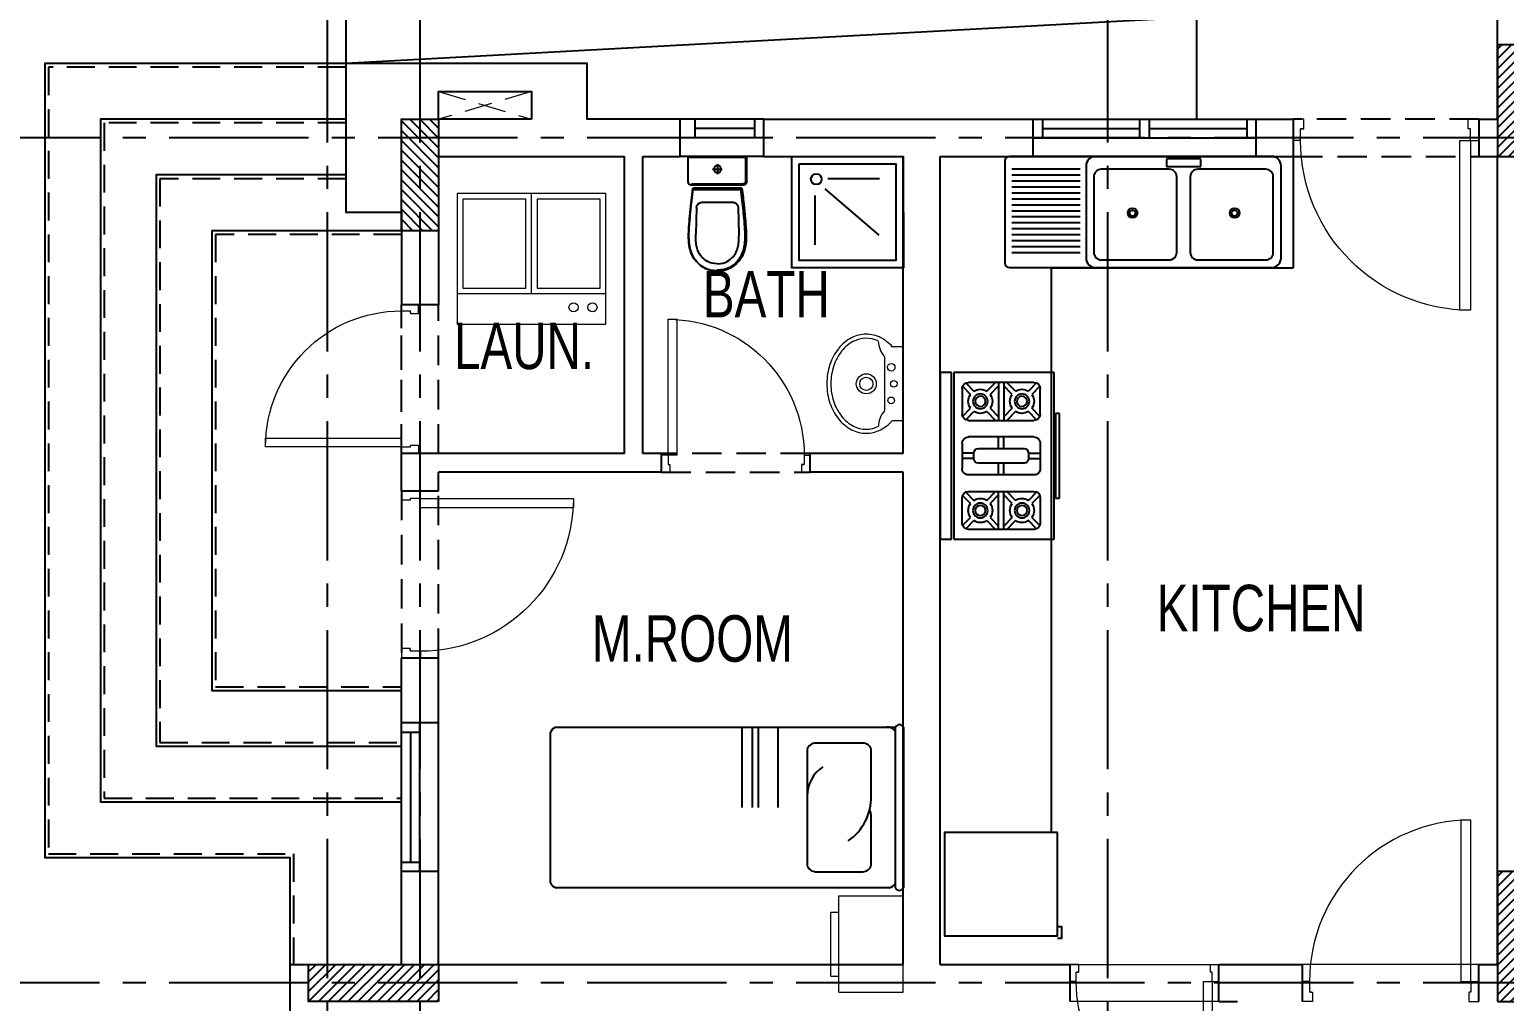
# Model space of a CAD drawing. Header units: centimetres. Extents: x 7997 to 116674, y 1017 to 13844.
# Drawn here: x 90723 to 91517, y 9607 to 10130 of the extents above; entities that cross this region are included whole.
import ezdxf

# ---------------------------------------------------------------- set-up
doc = ezdxf.new("R2010")
doc.units = ezdxf.units.CM
doc.header["$LTSCALE"] = 200
for name, pattern in [('$0$$1$DASHED', [0.75, 0.5, -0.25]), ('$0$A-106-Typical Floor Plan$0$HIDDEN', [0.375, 0.25, -0.125]), ('A-106-Typical Floor Plan$0$HIDDEN', [0.375, 0.25, -0.125]), ('CENTER2', [1.125, 0.75, -0.125, 0.125, -0.125]), ('HIDDEN2', [4.7625, 3.175, -1.5875])]:
    doc.linetypes.add(name, pattern=pattern)
for name, color, linetype, lineweight in [('$0$$1$HAT', 8, 'Continuous', 9), ('$0$FIXTURE', 6, 'Continuous', 13), ('$0$WALL', 3, 'Continuous', 25), ('FIXTURE', 6, 'Continuous', 13), ('HAT', 8, 'Continuous', 9), ('TEXT', 6, 'Continuous', 18), ('WALL', 3, 'Continuous', 25)]:
    doc.layers.add(name, color=color, linetype=linetype, lineweight=lineweight)
for name, color, linetype in [('$0$BATH-FUR', 8, 'Continuous'), ('$0$STEPS', 7, 'Continuous'), ('AXIS', 9, 'CENTER2'), ('BATH-FUR', 8, 'Continuous'), ('COL', 1, 'Continuous'), ('CPBRD-HTCH', 53, 'Continuous'), ('DIM', 11, 'Continuous'), ('STEPS', 7, 'Continuous'), ('WINDOR', 6, 'Continuous'), ('Z-RUBBER', 8, 'Continuous')]:
    doc.layers.add(name, color=color, linetype=linetype)
doc.styles.add('style8', font='swisscl.ttf', dxfattribs={"width": 0.8})
pattern_1 = [(45, (-39757.2027, -54636.4848), (-2.65165043, 2.65165043), [])]

# ---------------------------------------------------------------- blocks, each defined once
blk = doc.blocks.new('WM')
at = {"layer": 'FIXTURE'}
for p, q in [((-80, 0), (-80, -80)), ((-25.97, 0), (-25.97, -80)), ((-77, -3), (-77, -37)), ((-28.97, -3), (-77, -3)), ((-28.97, -37), (-28.97, -3)), ((-77, -37), (-28.97, -37)), ((-25.97, -40), (-80, -40)), ((-77, -43), (-77, -77)), ((-28.97, -43), (-77, -43)), ((-28.97, -77), (-28.97, -43)), ((-77, -77), (-28.97, -77))]:
    blk.add_line(p, q, dxfattribs=at)
blk.add_lwpolyline([(-9.76, 0), (-80, 0), (-80, -80), (-9.76, -80)], close=True, dxfattribs=at)
blk.add_lwpolyline([(-9.76, 0), (-80, 0), (-80, -80), (-9.76, -80)], close=True, dxfattribs=at)
for centre in [(-18.72, -7.17), (-18.72, -17.34)]:
    blk.add_circle(centre, 2.46, dxfattribs=at)
blk = doc.blocks.new('S-TABLE')
for p, q in [((-0.4, 0.6), (0, 0.6)), ((-0.4, 0), (-0.4, 0.6)), ((0, 0), (0, 0.6)), ((-0.45, 0.1), (-0.45, 0.5)), ((-0.45, 0.5), (-0.4, 0.5)), ((-0.45, 0.1), (-0.4, 0.1)), ((-0.4, 0), (0, 0))]:
    blk.add_line(p, q)
blk = doc.blocks.new('A$C4E47036A')
at = {"layer": 'BATH-FUR', "linetype": 'Continuous'}
for p, q in [((-33.62, -1.65), (-33.62, 34.3)), ((-33.62, 34.3), (-31.16, 34.3)), ((-31.16, 34.3), (-31.16, -1.65)), ((-30.66, -1.65), (-30.66, 34.29)), ((-30.66, 34.29), (-9.09, 34.29)), ((-28.09, 32.06), (-26.38, 30.28)), ((-13.44, 32.18), (-27.52, 32.18)), ((-23.56, 30.28), (-21.73, 32.18)), ((-21.04, 32.18), (-21.04, 24.01)), ((-19.93, 32.11), (-19.93, 23.94)), ((-17.42, 30.28), (-19.24, 32.18)), ((-12.89, 32.06), (-14.6, 30.28)), ((-9.08, 34.29), (-9.08, -1.65)), ((-28.89, 30.81), (-28.89, 25.37)), ((-28.79, 31.35), (-27.1, 29.59)), ((-22.84, 29.59), (-21.04, 31.46)), ((-18.14, 29.59), (-19.93, 31.46)), ((-12.19, 31.35), (-13.88, 29.59)), ((-12.07, 25.37), (-12.07, 30.81)), ((-28.79, 24.84), (-27.09, 26.6)), ((-28.09, 24.12), (-26.37, 25.91)), ((-23.56, 25.91), (-21.73, 24)), ((-22.84, 26.6), (-21.04, 24.73)), ((-18.14, 26.6), (-19.93, 24.73)), ((-17.41, 25.91), (-19.25, 24)), ((-12.89, 24.12), (-14.6, 25.91)), ((-12.19, 24.84), (-13.88, 26.6)), ((-8.81, 7.21), (-8.81, 25.47)), ((-8.81, 25.47), (-7.91, 25.47)), ((-7.91, 25.47), (-7.91, 7.21)), ((-27.52, 24), (-13.44, 24)), ((-28.89, 13.63), (-28.89, 19.06)), ((-21.04, 20.4), (-21.04, 17.94)), ((-19.94, 20.45), (-19.94, 17.94)), ((-26.39, 16.93), (-28.89, 16.93)), ((-26.39, 16.94), (-26.39, 15.75)), ((-15.57, 17.94), (-25.39, 17.94)), ((-14.57, 15.75), (-14.57, 16.94)), ((-14.57, 16.93), (-12.07, 16.93)), ((-26.39, 15.76), (-28.89, 15.76)), ((-25.39, 14.75), (-15.57, 14.75)), ((-21.04, 14.75), (-21.04, 12.23)), ((-19.94, 14.75), (-19.94, 12.23)), ((-14.57, 15.76), (-12.07, 15.76)), ((-13.44, 12.25), (-27.52, 12.25)), ((-28.89, 1.88), (-28.89, 7.32)), ((-28.79, 7.85), (-27.09, 6.09)), ((-28.09, 8.57), (-26.37, 6.78)), ((-27.52, 8.69), (-13.44, 8.69)), ((-23.56, 6.78), (-21.73, 8.69)), ((-22.84, 6.09), (-21.04, 7.96)), ((-21.04, 0.51), (-21.04, 8.68)), ((-19.93, 0.58), (-19.93, 8.75)), ((-18.14, 6.09), (-19.93, 7.96)), ((-17.41, 6.78), (-19.25, 8.69)), ((-12.89, 8.57), (-14.6, 6.78)), ((-12.19, 7.85), (-13.88, 6.09)), ((-12.07, 7.32), (-12.07, 1.88)), ((-7.91, 7.21), (-8.81, 7.21)), ((-28.79, 1.34), (-27.1, 3.1)), ((-28.09, 0.63), (-26.38, 2.41)), ((-13.44, 0.51), (-27.52, 0.51)), ((-23.56, 2.41), (-21.73, 0.51)), ((-22.84, 3.1), (-21.04, 1.23)), ((-18.14, 3.1), (-19.93, 1.23)), ((-17.42, 2.41), (-19.24, 0.51)), ((-12.89, 0.63), (-14.6, 2.41)), ((-12.19, 1.34), (-13.88, 3.1)), ((-31.16, -1.65), (-33.62, -1.65)), ((-9.09, -1.65), (-30.66, -1.65)), ((-9.09, -1.65), (-30.66, -1.65))]:
    blk.add_line(p, q, dxfattribs=at)
blk.add_lwpolyline([(-13.44, 12.25, 0.414214), (-12.07, 13.63), (-12.07, 19.06, 0.414214), (-13.44, 20.44), (-27.52, 20.44, 0.414214), (-28.89, 19.06)], format="xyb", dxfattribs=at)
for centre, radius in [((-24.97, 28.1), 1.6), ((-24.97, 28.1), 1.1), ((-16.01, 28.1), 1.6), ((-16.01, 28.1), 1.1), ((-24.97, 4.59), 1.6), ((-24.97, 4.59), 1.1), ((-16.01, 4.59), 1.6), ((-16.01, 4.59), 1.1)]:
    blk.add_circle(centre, radius, dxfattribs=at)
for centre, radius, start, end in [((-27.52, 30.81), 1.37, 90, 180), ((-13.44, 30.81), 1.37, 0, 90), ((-24.97, 28.1), 2.6, 144.9426, 215.1537), ((-24.97, 28.1), 2.6, 57.1839, 122.7797), ((-24.97, 28.1), 2.6, 324.9426, 35.0209), ((-16.01, 28.1), 2.6, 144.9791, 215.0574), ((-16.01, 28.1), 2.6, 57.2203, 122.8161), ((-16.01, 28.1), 2.6, 324.8463, 35.0574), ((-24.97, 28.1), 2.6, 237.3167, 302.7797), ((-16.01, 28.1), 2.6, 237.2203, 302.6833), ((-27.52, 25.37), 1.37, 180, 270), ((-13.44, 25.37), 1.37, 270, 0), ((-25.39, 16.94), 1, 90, 180), ((-15.57, 16.94), 1, 0, 90), ((-27.52, 13.63), 1.37, 180, 270), ((-25.39, 15.75), 1, 180, 270), ((-15.57, 15.75), 1, 270, 0), ((-27.52, 7.32), 1.37, 90, 180), ((-24.97, 4.59), 2.6, 57.2203, 122.6833), ((-16.01, 4.59), 2.6, 57.3167, 122.7797), ((-13.44, 7.32), 1.37, 0, 90), ((-24.97, 4.59), 2.6, 144.8463, 215.0574), ((-24.97, 4.59), 2.6, 324.9791, 35.0574), ((-16.01, 4.59), 2.6, 144.9426, 215.0209), ((-16.01, 4.59), 2.6, 324.9426, 35.1537), ((-27.52, 1.88), 1.37, 180, 270), ((-24.97, 4.59), 2.6, 237.2203, 302.8161), ((-16.01, 4.59), 2.6, 237.1839, 302.7797), ((-13.44, 1.88), 1.37, 270, 0)]:
    blk.add_arc(centre, radius, start, end, dxfattribs=at)
blk = doc.blocks.new('A$C414D25BB')
at = {"layer": 'Z-RUBBER', "ltscale": 0.05}
h = blk.add_hatch(dxfattribs=at)
h.set_pattern_fill('ANSI31', color=256, style=0)
h.set_pattern_definition([(45, (-21734.0303, -7392.24753), (-0.08838834765, 0.08838834765), [])])
h.paths.add_polyline_path([(0.114, 0.0618, -5.138733), (0.1155, 0.0618), (0.1155, 0.0603), (0.1162, 0.0603), (0.1155, 0.0581), (0.1162, 0.0581), (0.1147, 0.0556), (0.1132, 0.0581), (0.114, 0.0581), (0.1132, 0.0603), (0.114, 0.0603)])
at = {"layer": 'FIXTURE'}
for p, q in [((0.8572, 0.9156), (0.8572, 0.1156)), ((0.9072, 0.9156), (0.8572, 0.9156)), ((0.9072, 0.1156), (0.9072, 0.9156)), ((0.1072, 0.1156), (0.0722, 0.1156)), ((0.0722, 0.1156), (0.0722, 0.0156)), ((0.1072, 0.1156), (0.1072, 0.0616)), ((0.8572, 0.1156), (0.9072, 0.1156)), ((0.9072, 0.1156), (0.9472, 0.1156)), ((0.9072, 0.1156), (0.9072, 0.0616)), ((0.9472, 0.1156), (0.9472, 0.0156)), ((0.1222, 0.0156), (0.0722, 0.0156)), ((0.1192, 0.0616), (0.1072, 0.0616)), ((0.1122, 0.0616), (0.1222, 0.0616)), ((0.1222, 0.0616), (0.1222, 0.0156)), ((0.9072, 0.0616), (0.8972, 0.0616)), ((0.8972, 0.0616), (0.8972, 0.0156)), ((0.8972, 0.0156), (0.9472, 0.0156))]:
    blk.add_line(p, q, dxfattribs=at)
blk.add_lwpolyline([(0.9055, 0.0616), (0.904, 0.0616)], dxfattribs=at)
blk.add_arc((0.9072, 0.1156), 0.8, 90, 180, dxfattribs=at)
blk = doc.blocks.new('A$C5D3D63B8')
at = {"layer": 'BATH-FUR', "linetype": 'Continuous'}
for p, q in [((0, 1.4621), (0, 0.0514)), ((0.5741, 1.4871), (0.025, 1.4871)), ((0.0795, 1.0817), (0.0795, 1.4491)), ((0.1117, 1.0817), (0.1117, 1.4491)), ((0.1439, 1.0817), (0.1439, 1.4491)), ((0.176, 1.0817), (0.176, 1.4491)), ((0.2082, 1.0817), (0.2082, 1.4491)), ((0.2403, 1.0817), (0.2403, 1.4491)), ((0.2725, 1.0817), (0.2725, 1.4491)), ((0.3046, 1.0817), (0.3046, 1.4491)), ((0.3368, 1.0817), (0.3368, 1.4491)), ((0.3689, 1.0817), (0.3689, 1.4491)), ((0.4011, 1.0817), (0.4011, 1.4491)), ((0.4332, 1.0817), (0.4332, 1.4491)), ((0.4654, 1.0817), (0.4654, 1.4491)), ((0.4975, 1.0817), (0.4975, 1.4491)), ((0.5297, 1.0817), (0.5297, 1.4491)), ((0.5991, 0.0514), (0.5991, 1.4621)), ((0.5477, 1.0493), (0.0514, 1.0493)), ((0.0416, 0.9673), (0.0416, 0.6014)), ((0.4894, 1.0077), (0.082, 1.0077)), ((0.5298, 0.6014), (0.5298, 0.9673)), ((0.082, 0.561), (0.4894, 0.561)), ((0.5835, 0.6173), (0.5437, 0.6173)), ((0.5437, 0.6173), (0.5437, 0.432)), ((0.587, 0.6173), (0.587, 0.432)), ((0.4894, 0.4883), (0.082, 0.4883)), ((0.0416, 0.4479), (0.0416, 0.082)), ((0.5298, 0.082), (0.5298, 0.4479)), ((0.5437, 0.432), (0.5835, 0.432)), ((0.082, 0.0416), (0.4894, 0.0416)), ((0.0514, 0), (0.5477, 0))]:
    blk.add_line(p, q, dxfattribs=at)
for centre, radius in [((0.2938, 0.7993), 0.026), ((0.2935, 0.7991), 0.0159), ((0.2938, 0.2499), 0.026), ((0.2935, 0.2502), 0.0159)]:
    blk.add_circle(centre, radius, dxfattribs=at)
for centre, radius, start, end in [((0.025, 1.4621), 0.025, 90, 180), ((0.5741, 1.4621), 0.025, 0, 90), ((0.0514, 0.9978), 0.0514, 90, 180), ((0.5477, 0.9978), 0.0514, 360, 90), ((0.082, 0.9673), 0.0404, 90, 180), ((0.4894, 0.9673), 0.0404, 0, 90), ((0.082, 0.6014), 0.0404, 180, 270), ((0.4894, 0.6014), 0.0404, 270, 0), ((0.082, 0.4479), 0.0404, 90, 180), ((0.4894, 0.4479), 0.0404, 0, 90), ((0.082, 0.082), 0.0404, 180, 270), ((0.4894, 0.082), 0.0404, 270, 0), ((0.0514, 0.0514), 0.0514, 180, 270), ((0.5477, 0.0514), 0.0514, 270, 0)]:
    blk.add_arc(centre, radius, start, end, dxfattribs=at)
blk = doc.blocks.new('$0$CLOSET')
at = {"layer": '$0$BATH-FUR', "color": 8, "linetype": 'Continuous'}
for p, q in [((-2144343.9545, -2148345.8703), (-2144343.9545, -2148345.497)), ((-2144343.9479, -2148345.8638), (-2144343.9479, -2148345.5036)), ((-2144343.6433, -2148345.5164), (-2144343.6597, -2148345.5181)), ((-2144343.627, -2148345.5147), (-2144343.6433, -2148345.5164)), ((-2144343.6106, -2148345.513), (-2144343.627, -2148345.5147)), ((-2144343.5942, -2148345.5114), (-2144343.6106, -2148345.513)), ((-2144343.5774, -2148345.5097), (-2144343.5942, -2148345.5114)), ((-2144343.5605, -2148345.5081), (-2144343.5774, -2148345.5097)), ((-2144343.5436, -2148345.5066), (-2144343.5605, -2148345.5081)), ((-2144343.5269, -2148345.5052), (-2144343.5436, -2148345.5066)), ((-2144343.5104, -2148345.504), (-2144343.5269, -2148345.5052)), ((-2144343.4943, -2148345.5029), (-2144343.5104, -2148345.504)), ((-2144343.4787, -2148345.5022), (-2144343.4943, -2148345.5029)), ((-2144343.4639, -2148345.5017), (-2144343.4787, -2148345.5022)), ((-2144343.4499, -2148345.5015), (-2144343.4639, -2148345.5017)), ((-2144343.4367, -2148345.5017), (-2144343.4499, -2148345.5015)), ((-2144343.4241, -2148345.5022), (-2144343.4367, -2148345.5017)), ((-2144343.4121, -2148345.5031), (-2144343.4241, -2148345.5022)), ((-2144343.4006, -2148345.5043), (-2144343.4121, -2148345.5031)), ((-2144343.3895, -2148345.5059), (-2144343.4006, -2148345.5043)), ((-2144343.3787, -2148345.5079), (-2144343.3895, -2148345.5059)), ((-2144343.3682, -2148345.5103), (-2144343.3787, -2148345.5079)), ((-2144343.3578, -2148345.513), (-2144343.3682, -2148345.5103)), ((-2144343.3475, -2148345.5163), (-2144343.3578, -2148345.513)), ((-2144343.3373, -2148345.5202), (-2144343.3475, -2148345.5163)), ((-2144343.781, -2148345.5189), (-2144343.781, -2148345.8484)), ((-2144343.7744, -2148345.5189), (-2144343.7744, -2148345.8484)), ((-2144343.7113, -2148345.524), (-2144343.7525, -2148345.529)), ((-2144343.7525, -2148345.529), (-2144343.7525, -2148345.8386)), ((-2144343.7459, -2148345.5348), (-2144343.7459, -2148345.8328)), ((-2144343.7459, -2148345.8328), (-2144343.7459, -2148345.5348)), ((-2144343.6936, -2148345.5219), (-2144343.7113, -2148345.524)), ((-2144343.6764, -2148345.52), (-2144343.6936, -2148345.5219)), ((-2144343.6597, -2148345.5181), (-2144343.6764, -2148345.52)), ((-2144343.6637, -2148345.5842), (-2144343.6637, -2148345.7825)), ((-2144343.6319, -2148345.5514), (-2144343.4631, -2148345.5464)), ((-2144343.4382, -2148345.5464), (-2144343.4631, -2148345.5463)), ((-2144343.427, -2148345.5469), (-2144343.4382, -2148345.5464)), ((-2144343.4165, -2148345.5476), (-2144343.427, -2148345.5469)), ((-2144343.4066, -2148345.5487), (-2144343.4165, -2148345.5476)), ((-2144343.3972, -2148345.55), (-2144343.4066, -2148345.5487)), ((-2144343.3881, -2148345.5517), (-2144343.3972, -2148345.55)), ((-2144343.3792, -2148345.5536), (-2144343.3881, -2148345.5517)), ((-2144343.3708, -2148345.5559), (-2144343.3792, -2148345.5536)), ((-2144343.3628, -2148345.5584), (-2144343.3708, -2148345.5559)), ((-2144343.3552, -2148345.5612), (-2144343.3628, -2148345.5584)), ((-2144343.3478, -2148345.5645), (-2144343.3552, -2148345.5612)), ((-2144343.3404, -2148345.5685), (-2144343.3478, -2148345.5645)), ((-2144343.3329, -2148345.5732), (-2144343.3404, -2148345.5685)), ((-2144343.3272, -2148345.5248), (-2144343.3373, -2148345.5202)), ((-2144343.3251, -2148345.5789), (-2144343.3329, -2148345.5732)), ((-2144343.3171, -2148345.5302), (-2144343.3272, -2148345.5248)), ((-2144343.3171, -2148345.5856), (-2144343.3251, -2148345.5789)), ((-2144343.307, -2148345.5367), (-2144343.3171, -2148345.5302)), ((-2144343.3092, -2148345.5933), (-2144343.3171, -2148345.5856)), ((-2144343.3016, -2148345.6018), (-2144343.3092, -2148345.5933)), ((-2144343.2967, -2148345.5442), (-2144343.307, -2148345.5367)), ((-2144343.2947, -2148345.6112), (-2144343.3016, -2148345.6018)), ((-2144343.2864, -2148345.553), (-2144343.2967, -2148345.5442)), ((-2144343.276, -2148345.5631), (-2144343.2864, -2148345.553)), ((-2144343.2659, -2148345.5747), (-2144343.276, -2148345.5631)), ((-2144343.2564, -2148345.5879), (-2144343.2659, -2148345.5747)), ((-2144343.2478, -2148345.6028), (-2144343.2564, -2148345.5879)), ((-2144343.2406, -2148345.6197), (-2144343.2478, -2148345.6028)), ((-2144343.9045, -2148345.6837), (-2144343.8426, -2148345.6837)), ((-2144343.8736, -2148345.6527), (-2144343.8736, -2148345.7146)), ((-2144343.2885, -2148345.6218), (-2144343.2947, -2148345.6112)), ((-2144343.2832, -2148345.6338), (-2144343.2885, -2148345.6218)), ((-2144343.2789, -2148345.6476), (-2144343.2832, -2148345.6338)), ((-2144343.276, -2148345.6638), (-2144343.2789, -2148345.6476)), ((-2144343.276, -2148345.7029), (-2144343.2789, -2148345.7191)), ((-2144343.2749, -2148345.6822), (-2144343.276, -2148345.6638)), ((-2144343.2749, -2148345.6846), (-2144343.276, -2148345.7029)), ((-2144343.2349, -2148345.6387), (-2144343.2406, -2148345.6197)), ((-2144343.2365, -2148345.6832), (-2144343.2378, -2148345.7069)), ((-2144343.2313, -2148345.66), (-2144343.2349, -2148345.6387)), ((-2144343.23, -2148345.6841), (-2144343.2313, -2148345.66)), ((-2144343.2313, -2148345.7076), (-2144343.23, -2148345.6835)), ((-2144343.3329, -2148345.7935), (-2144343.3404, -2148345.7982)), ((-2144343.3251, -2148345.7879), (-2144343.3329, -2148345.7935)), ((-2144343.3171, -2148345.7811), (-2144343.3251, -2148345.7879)), ((-2144343.3092, -2148345.7734), (-2144343.3171, -2148345.7811)), ((-2144343.3016, -2148345.7649), (-2144343.3092, -2148345.7734)), ((-2144343.2947, -2148345.7555), (-2144343.3016, -2148345.7649)), ((-2144343.2885, -2148345.745), (-2144343.2947, -2148345.7555)), ((-2144343.2832, -2148345.7329), (-2144343.2885, -2148345.745)), ((-2144343.2789, -2148345.7191), (-2144343.2832, -2148345.7329)), ((-2144343.2711, -2148345.7888), (-2144343.2808, -2148345.7999)), ((-2144343.276, -2148345.8045), (-2144343.2659, -2148345.7929)), ((-2144343.2619, -2148345.7762), (-2144343.2711, -2148345.7888)), ((-2144343.2659, -2148345.7929), (-2144343.2564, -2148345.7797)), ((-2144343.2537, -2148345.7618), (-2144343.2619, -2148345.7762)), ((-2144343.2564, -2148345.7797), (-2144343.2478, -2148345.7648)), ((-2144343.2468, -2148345.7457), (-2144343.2537, -2148345.7618)), ((-2144343.2478, -2148345.7648), (-2144343.2406, -2148345.7479)), ((-2144343.2414, -2148345.7274), (-2144343.2468, -2148345.7457)), ((-2144343.2378, -2148345.7069), (-2144343.2414, -2148345.7274)), ((-2144343.2406, -2148345.7479), (-2144343.2349, -2148345.7289)), ((-2144343.2349, -2148345.7289), (-2144343.2313, -2148345.7076)), ((-2144343.7963, -2148345.8703), (-2144343.9545, -2148345.8703)), ((-2144343.7963, -2148345.8638), (-2144343.9479, -2148345.8638)), ((-2144343.7525, -2148345.8386), (-2144343.7113, -2148345.8436)), ((-2144343.7105, -2148345.8371), (-2144343.7459, -2148345.8328)), ((-2144343.7113, -2148345.8436), (-2144343.6936, -2148345.8457)), ((-2144343.6928, -2148345.8392), (-2144343.7105, -2148345.8371)), ((-2144343.6936, -2148345.8457), (-2144343.6764, -2148345.8476)), ((-2144343.6757, -2148345.8411), (-2144343.6928, -2148345.8392)), ((-2144343.6764, -2148345.8476), (-2144343.6597, -2148345.8495)), ((-2144343.659, -2148345.8429), (-2144343.6757, -2148345.8411)), ((-2144343.6597, -2148345.8495), (-2144343.6433, -2148345.8512)), ((-2144343.6426, -2148345.8447), (-2144343.659, -2148345.8429)), ((-2144343.6433, -2148345.8512), (-2144343.627, -2148345.8529)), ((-2144343.6263, -2148345.8464), (-2144343.6426, -2148345.8447)), ((-2144343.6319, -2148345.8153), (-2144343.4631, -2148345.8203)), ((-2144343.627, -2148345.8529), (-2144343.6106, -2148345.8546)), ((-2144343.61, -2148345.848), (-2144343.6263, -2148345.8464)), ((-2144343.6106, -2148345.8546), (-2144343.5942, -2148345.8562)), ((-2144343.5935, -2148345.8497), (-2144343.61, -2148345.848)), ((-2144343.5942, -2148345.8562), (-2144343.5774, -2148345.8579)), ((-2144343.5768, -2148345.8513), (-2144343.5935, -2148345.8497)), ((-2144343.5774, -2148345.8579), (-2144343.5605, -2148345.8595)), ((-2144343.5599, -2148345.8529), (-2144343.5768, -2148345.8513)), ((-2144343.5605, -2148345.8595), (-2144343.5436, -2148345.861)), ((-2144343.5431, -2148345.8544), (-2144343.5599, -2148345.8529)), ((-2144343.5436, -2148345.861), (-2144343.5269, -2148345.8624)), ((-2144343.5263, -2148345.8558), (-2144343.5431, -2148345.8544)), ((-2144343.5269, -2148345.8624), (-2144343.5104, -2148345.8636)), ((-2144343.5099, -2148345.8571), (-2144343.5263, -2148345.8558)), ((-2144343.5104, -2148345.8636), (-2144343.4943, -2148345.8646)), ((-2144343.4939, -2148345.8581), (-2144343.5099, -2148345.8571)), ((-2144343.4943, -2148345.8646), (-2144343.4787, -2148345.8654)), ((-2144343.4785, -2148345.8589), (-2144343.4939, -2148345.8581)), ((-2144343.4787, -2148345.8654), (-2144343.4639, -2148345.8659)), ((-2144343.4638, -2148345.8593), (-2144343.4785, -2148345.8589)), ((-2144343.4639, -2148345.8659), (-2144343.4499, -2148345.8661)), ((-2144343.4499, -2148345.8595), (-2144343.4638, -2148345.8593)), ((-2144343.4382, -2148345.8203), (-2144343.4631, -2148345.8205)), ((-2144343.4369, -2148345.8593), (-2144343.4499, -2148345.8595)), ((-2144343.4499, -2148345.8661), (-2144343.4367, -2148345.8659)), ((-2144343.427, -2148345.8198), (-2144343.4382, -2148345.8203)), ((-2144343.4245, -2148345.8588), (-2144343.4369, -2148345.8593)), ((-2144343.4367, -2148345.8659), (-2144343.4241, -2148345.8654)), ((-2144343.4165, -2148345.8191), (-2144343.427, -2148345.8198)), ((-2144343.4127, -2148345.858), (-2144343.4245, -2148345.8588)), ((-2144343.4241, -2148345.8654), (-2144343.4121, -2148345.8645)), ((-2144343.4066, -2148345.818), (-2144343.4165, -2148345.8191)), ((-2144343.4014, -2148345.8567), (-2144343.4127, -2148345.858)), ((-2144343.4121, -2148345.8645), (-2144343.4006, -2148345.8633)), ((-2144343.3972, -2148345.8167), (-2144343.4066, -2148345.818)), ((-2144343.3906, -2148345.8552), (-2144343.4014, -2148345.8567)), ((-2144343.4006, -2148345.8633), (-2144343.3895, -2148345.8617)), ((-2144343.3881, -2148345.815), (-2144343.3972, -2148345.8167)), ((-2144343.38, -2148345.8532), (-2144343.3906, -2148345.8552)), ((-2144343.3895, -2148345.8617), (-2144343.3787, -2148345.8597)), ((-2144343.3792, -2148345.8131), (-2144343.3881, -2148345.815)), ((-2144343.3697, -2148345.8509), (-2144343.38, -2148345.8532)), ((-2144343.3708, -2148345.8108), (-2144343.3792, -2148345.8131)), ((-2144343.3787, -2148345.8597), (-2144343.3682, -2148345.8573)), ((-2144343.3628, -2148345.8083), (-2144343.3708, -2148345.8108)), ((-2144343.3596, -2148345.8482), (-2144343.3697, -2148345.8509)), ((-2144343.3682, -2148345.8573), (-2144343.3578, -2148345.8546)), ((-2144343.3552, -2148345.8055), (-2144343.3628, -2148345.8083)), ((-2144343.3496, -2148345.8451), (-2144343.3596, -2148345.8482)), ((-2144343.3578, -2148345.8546), (-2144343.3475, -2148345.8513)), ((-2144343.3478, -2148345.8022), (-2144343.3552, -2148345.8055)), ((-2144343.3398, -2148345.8414), (-2144343.3496, -2148345.8451)), ((-2144343.3404, -2148345.7982), (-2144343.3478, -2148345.8022)), ((-2144343.3475, -2148345.8513), (-2144343.3373, -2148345.8474)), ((-2144343.3301, -2148345.8369), (-2144343.3398, -2148345.8414)), ((-2144343.3373, -2148345.8474), (-2144343.3272, -2148345.8428)), ((-2144343.3204, -2148345.8317), (-2144343.3301, -2148345.8369)), ((-2144343.3272, -2148345.8428), (-2144343.3171, -2148345.8374)), ((-2144343.3107, -2148345.8255), (-2144343.3204, -2148345.8317)), ((-2144343.3171, -2148345.8374), (-2144343.307, -2148345.8309)), ((-2144343.3008, -2148345.8182), (-2144343.3107, -2148345.8255)), ((-2144343.307, -2148345.8309), (-2144343.2967, -2148345.8234)), ((-2144343.2908, -2148345.8097), (-2144343.3008, -2148345.8182)), ((-2144343.2967, -2148345.8234), (-2144343.2864, -2148345.8146)), ((-2144343.2808, -2148345.7999), (-2144343.2908, -2148345.8097)), ((-2144343.2864, -2148345.8146), (-2144343.276, -2148345.8045))]:
    blk.add_line(p, q, dxfattribs=at)
blk.add_circle((-2144343.8736, -2148345.6838), 0.0231, dxfattribs=at)
for centre, radius, start, end in [((-2144343.6309, -2148345.5842), 0.0329, 91.69685, 180), ((-2144343.6309, -2148345.7825), 0.0329, 180, 268.30316), ((-2144343.7963, -2148345.8484), 0.0219, 270, 0), ((-2144343.7963, -2148345.8484), 0.0153, 270, 0)]:
    blk.add_arc(centre, radius, start, end, dxfattribs=at)
at = {"color": 8, "ltscale": 0.001}
for p, q in [((-2144343.9545, -2148345.497), (-2144343.7963, -2148345.497)), ((-2144343.9545, -2148345.8703), (-2144343.9545, -2148345.497)), ((-2144343.7963, -2148345.497), (-2144343.7906, -2148345.4978)), ((-2144343.7906, -2148345.4978), (-2144343.7839, -2148345.5008)), ((-2144343.7839, -2148345.5008), (-2144343.7794, -2148345.505)), ((-2144343.7794, -2148345.505), (-2144343.7759, -2148345.5111)), ((-2144343.7759, -2148345.5111), (-2144343.7744, -2148345.5189)), ((-2144343.6224, -2148345.5142), (-2144343.6515, -2148345.5172)), ((-2144343.5942, -2148345.5114), (-2144343.6224, -2148345.5142)), ((-2144343.5662, -2148345.5087), (-2144343.5942, -2148345.5114)), ((-2144343.5223, -2148345.5049), (-2144343.5662, -2148345.5087)), ((-2144343.5042, -2148345.5036), (-2144343.5223, -2148345.5049)), ((-2144343.4922, -2148345.5028), (-2144343.5042, -2148345.5036)), ((-2144343.4713, -2148345.5019), (-2144343.4922, -2148345.5028)), ((-2144343.4518, -2148345.5015), (-2144343.4713, -2148345.5019)), ((-2144343.4304, -2148345.502), (-2144343.4518, -2148345.5015)), ((-2144343.4043, -2148345.5039), (-2144343.4304, -2148345.502)), ((-2144343.3877, -2148345.5063), (-2144343.4043, -2148345.5039)), ((-2144343.3714, -2148345.5096), (-2144343.3877, -2148345.5063)), ((-2144343.3526, -2148345.5147), (-2144343.3714, -2148345.5096)), ((-2144343.3424, -2148345.5182), (-2144343.3526, -2148345.5147)), ((-2144343.7744, -2148345.5189), (-2144343.7744, -2148345.8484)), ((-2144343.6907, -2148345.5216), (-2144343.7525, -2148345.529)), ((-2144343.7525, -2148345.529), (-2144343.7525, -2148345.8386)), ((-2144343.6515, -2148345.5172), (-2144343.6907, -2148345.5216)), ((-2144343.3272, -2148345.5248), (-2144343.3424, -2148345.5182)), ((-2144343.3145, -2148345.5319), (-2144343.3272, -2148345.5248)), ((-2144343.3036, -2148345.5392), (-2144343.3145, -2148345.5319)), ((-2144343.2887, -2148345.5511), (-2144343.3036, -2148345.5392)), ((-2144343.276, -2148345.5631), (-2144343.2887, -2148345.5511)), ((-2144343.2639, -2148345.5775), (-2144343.276, -2148345.5631)), ((-2144343.2507, -2148345.5979), (-2144343.2639, -2148345.5775)), ((-2144343.2406, -2148345.6197), (-2144343.2507, -2148345.5979)), ((-2144343.2349, -2148345.6387), (-2144343.2406, -2148345.6197)), ((-2144343.2331, -2148345.6494), (-2144343.2349, -2148345.6387)), ((-2144343.231, -2148345.6647), (-2144343.2331, -2148345.6494)), ((-2144343.2313, -2148345.7076), (-2144343.2305, -2148345.693)), ((-2144343.2302, -2148345.6806), (-2144343.231, -2148345.6647)), ((-2144343.2305, -2148345.693), (-2144343.2302, -2148345.6806)), ((-2144343.2731, -2148345.8011), (-2144343.2635, -2148345.7896)), ((-2144343.2635, -2148345.7896), (-2144343.2552, -2148345.7777)), ((-2144343.2552, -2148345.7777), (-2144343.2442, -2148345.7563)), ((-2144343.2442, -2148345.7563), (-2144343.24, -2148345.7461)), ((-2144343.24, -2148345.7461), (-2144343.2349, -2148345.7289)), ((-2144343.2349, -2148345.7289), (-2144343.2313, -2148345.7076)), ((-2144343.7963, -2148345.8703), (-2144343.9545, -2148345.8703)), ((-2144343.7919, -2148345.8699), (-2144343.7963, -2148345.8703)), ((-2144343.7854, -2148345.8674), (-2144343.7919, -2148345.8699)), ((-2144343.7808, -2148345.8639), (-2144343.7854, -2148345.8674)), ((-2144343.7786, -2148345.8613), (-2144343.7808, -2148345.8639)), ((-2144343.7759, -2148345.8564), (-2144343.7786, -2148345.8613)), ((-2144343.7744, -2148345.8484), (-2144343.7759, -2148345.8564)), ((-2144343.7525, -2148345.8386), (-2144343.6515, -2148345.8504)), ((-2144343.6515, -2148345.8504), (-2144343.5858, -2148345.857)), ((-2144343.5858, -2148345.857), (-2144343.5269, -2148345.8624)), ((-2144343.5269, -2148345.8624), (-2144343.4865, -2148345.865)), ((-2144343.4865, -2148345.865), (-2144343.4464, -2148345.866)), ((-2144343.4464, -2148345.866), (-2144343.421, -2148345.8651)), ((-2144343.421, -2148345.8651), (-2144343.4006, -2148345.8633)), ((-2144343.4006, -2148345.8633), (-2144343.3787, -2148345.8597)), ((-2144343.3787, -2148345.8597), (-2144343.363, -2148345.8559)), ((-2144343.363, -2148345.8559), (-2144343.3475, -2148345.8513)), ((-2144343.3475, -2148345.8513), (-2144343.3323, -2148345.8451)), ((-2144343.3323, -2148345.8451), (-2144343.3171, -2148345.8374)), ((-2144343.3171, -2148345.8374), (-2144343.3039, -2148345.8286)), ((-2144343.3039, -2148345.8286), (-2144343.2944, -2148345.8213)), ((-2144343.2944, -2148345.8213), (-2144343.2832, -2148345.8114)), ((-2144343.2832, -2148345.8114), (-2144343.2731, -2148345.8011))]:
    blk.add_line(p, q, dxfattribs=at)
at = {"layer": 'WALL', "extrusion": (0, 0, -1)}
for p, q in [((-2144343.9545, -2148345.497), (-2144343.7934, -2148345.4974)), ((-2144343.9545, -2148345.5064), (-2144343.9545, -2148345.497)), ((-2144343.9545, -2148345.8703), (-2144343.9545, -2148345.5064)), ((-2144343.7934, -2148345.4974), (-2144343.7873, -2148345.4993)), ((-2144343.7873, -2148345.4993), (-2144343.7794, -2148345.505)), ((-2144343.7794, -2148345.505), (-2144343.7776, -2148345.508)), ((-2144343.7776, -2148345.508), (-2144343.7751, -2148345.515)), ((-2144343.7751, -2148345.515), (-2144343.7744, -2148345.5189)), ((-2144343.6597, -2148345.5181), (-2144343.6433, -2148345.5164)), ((-2144343.6433, -2148345.5164), (-2144343.6188, -2148345.5138)), ((-2144343.6188, -2148345.5138), (-2144343.6024, -2148345.5122)), ((-2144343.6024, -2148345.5122), (-2144343.5802, -2148345.51)), ((-2144343.5802, -2148345.51), (-2144343.5662, -2148345.5087)), ((-2144343.5662, -2148345.5087), (-2144343.5443, -2148345.5068)), ((-2144343.5443, -2148345.5068), (-2144343.5269, -2148345.5052)), ((-2144343.5269, -2148345.5052), (-2144343.5042, -2148345.5036)), ((-2144343.5042, -2148345.5036), (-2144343.4818, -2148345.5024)), ((-2144343.4818, -2148345.5024), (-2144343.4616, -2148345.5017)), ((-2144343.4616, -2148345.5017), (-2144343.4433, -2148345.5016)), ((-2144343.4433, -2148345.5016), (-2144343.4304, -2148345.502)), ((-2144343.4304, -2148345.502), (-2144343.4241, -2148345.5022)), ((-2144343.4241, -2148345.5022), (-2144343.4064, -2148345.5037)), ((-2144343.4064, -2148345.5037), (-2144343.4006, -2148345.5043)), ((-2144343.4006, -2148345.5043), (-2144343.3841, -2148345.5069)), ((-2144343.3841, -2148345.5069), (-2144343.3682, -2148345.5103)), ((-2144343.3682, -2148345.5103), (-2144343.3578, -2148345.513)), ((-2144343.3578, -2148345.513), (-2144343.3464, -2148345.5167)), ((-2144343.3464, -2148345.5167), (-2144343.3403, -2148345.5191)), ((-2144343.7744, -2148345.5189), (-2144343.7744, -2148345.8484)), ((-2144343.7525, -2148345.529), (-2144343.6907, -2148345.5216)), ((-2144343.7525, -2148345.5476), (-2144343.7525, -2148345.529)), ((-2144343.7525, -2148345.8386), (-2144343.7525, -2148345.5476)), ((-2144343.6907, -2148345.5216), (-2144343.6597, -2148345.5181)), ((-2144343.3403, -2148345.5191), (-2144343.331, -2148345.5231)), ((-2144343.331, -2148345.5231), (-2144343.3209, -2148345.5283)), ((-2144343.3209, -2148345.5283), (-2144343.3093, -2148345.5352)), ((-2144343.3093, -2148345.5352), (-2144343.3036, -2148345.5392)), ((-2144343.3036, -2148345.5392), (-2144343.2967, -2148345.5442)), ((-2144343.2967, -2148345.5442), (-2144343.2916, -2148345.5486)), ((-2144343.2916, -2148345.5486), (-2144343.2841, -2148345.5554)), ((-2144343.2841, -2148345.5554), (-2144343.276, -2148345.5631)), ((-2144343.276, -2148345.5631), (-2144343.2639, -2148345.5775)), ((-2144343.2639, -2148345.5775), (-2144343.2521, -2148345.5953)), ((-2144343.2521, -2148345.5953), (-2144343.2478, -2148345.6028)), ((-2144343.2478, -2148345.6028), (-2144343.2424, -2148345.6158)), ((-2144343.2424, -2148345.6158), (-2144343.239, -2148345.625)), ((-2144343.239, -2148345.625), (-2144343.2361, -2148345.6348)), ((-2144343.2361, -2148345.6348), (-2144343.234, -2148345.644)), ((-2144343.234, -2148345.644), (-2144343.2331, -2148345.6494)), ((-2144343.2331, -2148345.6494), (-2144343.2308, -2148345.6692)), ((-2144343.2309, -2148345.7003), (-2144343.2319, -2148345.7114)), ((-2144343.2303, -2148345.6868), (-2144343.2309, -2148345.7003)), ((-2144343.2308, -2148345.6692), (-2144343.2303, -2148345.6868)), ((-2144343.2683, -2148345.7954), (-2144343.2781, -2148345.8063)), ((-2144343.2594, -2148345.7837), (-2144343.2683, -2148345.7954)), ((-2144343.2521, -2148345.7723), (-2144343.2594, -2148345.7837)), ((-2144343.2497, -2148345.767), (-2144343.2521, -2148345.7723)), ((-2144343.2442, -2148345.7563), (-2144343.2497, -2148345.767)), ((-2144343.2421, -2148345.7512), (-2144343.2442, -2148345.7563)), ((-2144343.2385, -2148345.741), (-2144343.2421, -2148345.7512)), ((-2144343.2349, -2148345.7287), (-2144343.2385, -2148345.741)), ((-2144343.2337, -2148345.7216), (-2144343.2349, -2148345.7287)), ((-2144343.2319, -2148345.7114), (-2144343.2337, -2148345.7216)), ((-2144343.7963, -2148345.8703), (-2144343.9545, -2148345.8703)), ((-2144343.7919, -2148345.8699), (-2144343.7963, -2148345.8703)), ((-2144343.7887, -2148345.8686), (-2144343.7919, -2148345.8699)), ((-2144343.7831, -2148345.8657), (-2144343.7887, -2148345.8686)), ((-2144343.7808, -2148345.8639), (-2144343.7831, -2148345.8657)), ((-2144343.7786, -2148345.8613), (-2144343.7808, -2148345.8639)), ((-2144343.7759, -2148345.8564), (-2144343.7786, -2148345.8613)), ((-2144343.7744, -2148345.8484), (-2144343.7759, -2148345.8564)), ((-2144343.7223, -2148345.8421), (-2144343.7525, -2148345.8386)), ((-2144343.6936, -2148345.8457), (-2144343.7223, -2148345.8421)), ((-2144343.6729, -2148345.848), (-2144343.6936, -2148345.8457)), ((-2144343.6559, -2148345.8499), (-2144343.6729, -2148345.848)), ((-2144343.627, -2148345.8529), (-2144343.6559, -2148345.8499)), ((-2144343.6106, -2148345.8546), (-2144343.627, -2148345.8529)), ((-2144343.5774, -2148345.8579), (-2144343.6106, -2148345.8546)), ((-2144343.5436, -2148345.861), (-2144343.5774, -2148345.8579)), ((-2144343.5186, -2148345.863), (-2144343.5436, -2148345.861)), ((-2144343.4943, -2148345.8646), (-2144343.5186, -2148345.863)), ((-2144343.4639, -2148345.8659), (-2144343.4943, -2148345.8646)), ((-2144343.4367, -2148345.8659), (-2144343.4639, -2148345.8659)), ((-2144343.4006, -2148345.8633), (-2144343.4367, -2148345.8659)), ((-2144343.3787, -2148345.8597), (-2144343.4006, -2148345.8633)), ((-2144343.363, -2148345.8559), (-2144343.3787, -2148345.8597)), ((-2144343.3526, -2148345.8529), (-2144343.363, -2148345.8559)), ((-2144343.3373, -2148345.8474), (-2144343.3526, -2148345.8529)), ((-2144343.3272, -2148345.8428), (-2144343.3373, -2148345.8474)), ((-2144343.3171, -2148345.8374), (-2144343.3272, -2148345.8428)), ((-2144343.3105, -2148345.833), (-2144343.3171, -2148345.8374)), ((-2144343.2991, -2148345.825), (-2144343.3105, -2148345.833)), ((-2144343.2916, -2148345.819), (-2144343.2991, -2148345.825)), ((-2144343.2781, -2148345.8063), (-2144343.2916, -2148345.819))]:
    blk.add_line(p, q, dxfattribs=at)
blk = doc.blocks.new('$0$WB')
at = {"layer": '$0$FIXTURE'}
for p, q in [((-25.8, 0), (-25.8, -7.5)), ((-25.8, 0), (25.8, 0)), ((25.8, 0), (25.8, -7.6)), ((-18.6, -12.8), (18.6, -12.8))]:
    blk.add_line(p, q, dxfattribs=at)
for centre, major_axis, start_param, end_param in [((-6.6, -28.8), (20.3, 20.3), 1.518135, 1.874146), ((-11.5, -8.2), (-1.84, 1.84), 3.926991, 10.210176), ((0, -6.4), (-1.62, 1.62), 3.926991, 10.210176), ((11.5, -8.2), (-1.63, 1.63), 3.926991, 10.210176), ((6.5, -28.8), (-20.3, 20.3), 4.409039, 4.760536), ((-12.7, -25.6), (-15.4, 15.4), 0.30335, 0.785398), ((-12.7, -25.6), (13.4, 13.4), 1.904112, 2.838243), ((-30.7, 0.8), (12.8, 12.8), 3.981946, 4.653077), ((0, -25.5), (-4.92, 4.92), 3.926991, 10.210176), ((30, 0), (12.1, 12.1), 3.204705, 3.899223), ((12.6, -25.6), (-13.4, 13.4), 3.444942, 4.39646), ((12.6, -25.6), (-15.4, 15.4), 3.926991, 4.409039), ((-12.7, -25.6), (15.4, 15.4), 2.356194, 2.838243), ((0, -25.5), (3.23, 3.23), 5.497787, 11.780972), ((12.6, -25.6), (15.4, 15.4), 5.015739, 5.497787), ((-6.6, -22.4), (-20.3, 20.3), 1.267446, 1.686556), ((-6.6, -22.4), (-18.3, 18.3), 1.267446, 1.686556), ((6.5, -22.4), (18.3, 18.3), 4.59663, 5.015739), ((6.5, -22.4), (20.3, 20.3), 4.59663, 5.015739), ((-2.6, -17.4), (-24.8, 24.8), 1.686556, 2.039325), ((-2.6, -17.4), (22.8, 22.8), 3.257352, 3.610121), ((0, -9.5), (30.7, 30.7), 3.610121, 3.926991), ((0, -9.5), (-28.7, 28.7), 2.039325, 2.356194), ((0, -9.5), (28.7, 28.7), 3.926991, 4.243861), ((0, -9.5), (-30.7, 30.7), 2.356194, 2.673064), ((2.5, -17.4), (-22.8, 22.8), 2.673064, 3.025833), ((2.5, -17.4), (24.8, 24.8), 4.243861, 4.59663)]:
    blk.add_ellipse(centre, major_axis=major_axis, ratio=1, start_param=start_param, end_param=end_param, dxfattribs=at)
blk = doc.blocks.new('05-GF COLUMNS-Essa', base_point=(34188.06, 8657))
at = {"layer": 'COL', "ltscale": 0.05}
h = blk.add_hatch(dxfattribs=at)
h.set_pattern_fill('ANSI31', color=8, scale=30)
h.set_pattern_definition(pattern_1)
h.paths.add_polyline_path([(34808.06, 10042), (34828.06, 10042), (34828.06, 10102), (34808.06, 10102)])
h = blk.add_hatch(dxfattribs=at)
h.set_pattern_fill('ANSI31', color=8, scale=30, angle=-90)
h.set_pattern_definition([(315, (-30460.432, 84037.2598), (2.65165043, 2.65165043), [])])
h.paths.add_polyline_path([(34238.06, 10062), (34238.06, 10002), (34218.06, 10002), (34218.06, 10062)])
h = blk.add_hatch(dxfattribs=at)
h.set_pattern_fill('ANSI31', color=8, scale=30)
h.set_pattern_definition(pattern_1)
h.paths.add_polyline_path([(34808.06, 9587), (34828.06, 9587), (34828.06, 9657), (34808.06, 9657)])
h = blk.add_hatch(dxfattribs=at)
h.set_pattern_fill('ANSI31', color=8, scale=30)
h.set_pattern_definition(pattern_1)
h.paths.add_polyline_path([(34238.06, 9587), (34168.06, 9587), (34168.06, 9607), (34238.06, 9607)])
at = {"layer": 'COL'}
for points in [[(34808.06, 10042), (34828.06, 10042), (34828.06, 10102), (34808.06, 10102)], [(34238.06, 10062), (34238.06, 10002), (34218.06, 10002), (34218.06, 10062)], [(34808.06, 9587), (34828.06, 9587), (34828.06, 9657), (34808.06, 9657)], [(34238.06, 9587), (34168.06, 9587), (34168.06, 9607), (34238.06, 9607)]]:
    blk.add_lwpolyline(points, close=True, dxfattribs=at)
blk = doc.blocks.new('02-GROUND FLOOR PLAN-selattin', base_point=(28755.36, 25545.28))
at = {"layer": '$0$$1$HAT', "linetype": '$0$$1$DASHED', "ltscale": 0.15}
for p, q in [((27735.36, 25440.28), (27785.36, 25425.28)), ((27785.36, 25440.28), (27735.36, 25425.28))]:
    blk.add_line(p, q, dxfattribs=at)
at = {"layer": '$0$BATH-FUR'}
for p, q in [((27944.84, 25393.38), (27972.63, 25393.38)), ((27937.98, 25384.26), (27937.98, 25357.58)), ((27943.35, 25387.85), (27972.39, 25362.82))]:
    blk.add_line(p, q, dxfattribs=at)
for points in [[(27925.54, 25405.22), (27985.36, 25405.22), (27985.54, 25345.22), (27925.54, 25345.22)], [(27929.54, 25401.22), (27981.54, 25401.22), (27981.54, 25349.22), (27929.54, 25349.22)]]:
    blk.add_lwpolyline(points, close=True, dxfattribs=at)
blk.add_circle((27938.68, 25392.98), 2.88, dxfattribs=at)
at = {"layer": '$0$STEPS'}
for p, q in [((27685.36, 25545.28), (27685.36, 25455.28)), ((28143.36, 25545.28), (28143.36, 25425.28))]:
    blk.add_line(p, q, dxfattribs=at)
for points in [[(27685.36, 25545.28), (28143.36, 25480.28), (27685.36, 25455.28)], [(27685.36, 25455.28), (27523.36, 25455.28), (27523.36, 25027.78), (27655.36, 25027.78), (27655.36, 24970.28)], [(27685.36, 25425.28), (27553.36, 25425.28), (27553.36, 25057.78), (27715.36, 25057.78)], [(27685.36, 25395.28), (27583.36, 25395.28), (27583.36, 25087.78), (27715.36, 25087.78)], [(27715.36, 25365.28), (27613.36, 25365.28), (27613.36, 25117.78), (27715.36, 25117.78)]]:
    blk.add_lwpolyline(points, dxfattribs=at)
at = {"layer": '$0$WALL', "color": 8, "linetype": '$0$A-106-Typical Floor Plan$0$HIDDEN', "ltscale": 0.3}
for points in [[(27685.36, 25453.28), (27525.36, 25453.28), (27525.36, 25029.78), (27657.36, 25029.78), (27657.36, 24970.28)], [(27685.36, 25423.28), (27555.36, 25423.28), (27555.36, 25059.78), (27715.36, 25059.78)], [(27685.36, 25393.28), (27585.36, 25393.28), (27585.36, 25089.78), (27715.36, 25089.78)], [(27715.36, 25363.28), (27615.36, 25363.28), (27615.36, 25119.78), (27715.36, 25119.78)]]:
    blk.add_lwpolyline(points, dxfattribs=at)
at = {"layer": 'BATH-FUR', "ltscale": 2}
for p, q in [((28195.36, 25405.28), (28195.36, 25345.28)), ((28065.36, 25345.28), (28195.36, 25345.28)), ((28065.36, 25041.31), (28065.36, 25345.28))]:
    blk.add_line(p, q, dxfattribs=at)
at = {"layer": 'CPBRD-HTCH'}
blk.add_lwpolyline([(28068.43, 25041.31), (28007.68, 25041.31), (28007.68, 24985.56), (28068.43, 24985.56)], close=True, dxfattribs=at)
blk.add_lwpolyline([(28068.43, 24990.71), (28070.75, 24990.71), (28070.75, 24984.24), (28068.43, 24984.24)], dxfattribs=at)
at = {"layer": 'HAT', "ltscale": 0.15}
for p, q in [((28075.36, 24970.28), (28155.36, 24970.28)), ((28295.36, 24970.28), (28200.36, 24970.28)), ((28155.36, 24950.28), (28075.36, 24950.28))]:
    blk.add_line(p, q, dxfattribs=at)
at = {"layer": 'STEPS', "color": 8, "linetype": 'HIDDEN2', "ltscale": 0.025}
for p, q in [((28295.36, 25425.28), (28195.36, 25425.28)), ((28195.36, 25405.28), (28295.36, 25405.28)), ((27715.36, 25245.28), (27715.36, 25325.28)), ((27735.36, 25245.28), (27735.36, 25325.28)), ((27935.36, 25245.28), (27855.36, 25245.28)), ((27855.36, 25235.28), (27935.36, 25235.28)), ((27715.36, 25225.28), (27715.36, 25135.28)), ((27735.36, 25135.28), (27735.36, 25225.28))]:
    blk.add_line(p, q, dxfattribs=at)
at = {"layer": 'WALL'}
for p, q in [((28305.36, 25425.28), (28305.36, 25535.28)), ((27785.36, 25425.28), (27735.36, 25425.28)), ((27865.36, 25405.28), (27865.36, 25425.28)), ((27910.36, 25405.28), (27910.36, 25425.28)), ((27910.36, 25425.28), (28055.36, 25425.28)), ((28055.36, 25405.28), (28055.36, 25425.28)), ((28175.36, 25425.28), (28195.36, 25425.28)), ((28175.36, 25405.28), (28175.36, 25425.28)), ((28195.36, 25425.28), (28195.36, 25405.28)), ((28295.36, 25425.28), (28305.36, 25425.28)), ((28295.36, 25425.28), (28295.36, 25405.28)), ((27735.36, 25405.28), (27835.36, 25405.28)), ((27735.36, 25405.28), (27735.36, 25325.28)), ((27835.36, 25245.28), (27835.36, 25405.28)), ((27845.36, 25405.28), (27865.36, 25405.28)), ((27845.36, 25245.28), (27845.36, 25405.28)), ((27910.36, 25405.28), (27985.36, 25405.28)), ((27985.36, 25245.28), (27985.36, 25405.28)), ((28005.36, 25405.28), (28055.36, 25405.28)), ((28005.36, 24970.28), (28005.36, 25405.28)), ((28170.36, 25405.28), (28195.36, 25405.28)), ((28295.36, 25405.28), (28305.36, 25405.28)), ((28305.36, 24970.28), (28305.36, 25405.28)), ((27735.36, 25325.28), (27715.36, 25325.28)), ((27835.36, 25245.28), (27715.36, 25245.28)), ((27715.36, 25225.28), (27715.36, 25245.28)), ((27855.36, 25245.28), (27845.36, 25245.28)), ((27855.36, 25235.28), (27855.36, 25245.28)), ((27985.36, 25245.28), (27935.36, 25245.28)), ((27935.36, 25235.28), (27935.36, 25245.28)), ((27735.36, 25225.28), (27735.36, 25235.28)), ((27855.36, 25235.28), (27735.36, 25235.28)), ((27985.36, 25235.28), (27935.36, 25235.28)), ((27985.36, 24970.28), (27985.36, 25235.28)), ((27715.36, 25225.28), (27735.36, 25225.28)), ((27715.36, 25100.28), (27715.36, 25135.28)), ((27715.36, 25135.28), (27735.36, 25135.28)), ((27735.36, 25100.28), (27735.36, 25135.28)), ((27735.36, 25100.28), (27715.36, 25100.28)), ((27715.36, 24970.28), (27715.36, 25020.28)), ((27735.36, 25020.28), (27715.36, 25020.28)), ((27735.36, 24970.28), (27735.36, 25020.28)), ((27655.36, 24970.28), (27715.36, 24970.28)), ((27735.36, 24970.28), (27985.36, 24970.28)), ((28005.36, 24970.28), (28075.36, 24970.28)), ((28075.36, 24950.28), (28075.36, 24970.28)), ((28155.36, 24970.28), (28200.36, 24970.28)), ((28155.36, 24950.28), (28155.36, 24970.28)), ((28200.36, 24950.28), (28200.36, 24970.28)), ((28295.36, 24970.28), (28305.36, 24970.28)), ((28295.36, 24950.28), (28295.36, 24970.28)), ((28155.36, 24950.28), (28165.36, 24950.28))]:
    blk.add_line(p, q, dxfattribs=at)
at = {"layer": 'WALL', "color": 8, "linetype": 'A-106-Typical Floor Plan$0$HIDDEN', "ltscale": 0.3}
blk.add_line((27715.36, 25245.28), (27715.36, 25325.28), dxfattribs=at)
at = {"layer": 'WALL', "ltscale": 150}
blk.add_line((27655.36, 24970.28), (27655.36, 24880.28), dxfattribs=at)
at = {"layer": 'WALL'}
for points in [[(27865.36, 25425.28), (27815.36, 25425.28), (27815.36, 25455.28), (27685.36, 25455.28), (27685.36, 25375.28), (27715.36, 25375.28), (27715.36, 25325.28)], [(27735.36, 25425.28), (27735.36, 25440.28), (27785.36, 25440.28), (27785.36, 25425.28)]]:
    blk.add_lwpolyline(points, dxfattribs=at)
at = {"layer": 'WINDOR'}
for p, q in [((27910.36, 25425.28), (27865.36, 25425.28)), ((27873.36, 25425.28), (27873.36, 25415.28)), ((27905.36, 25425.28), (27905.36, 25415.28)), ((28055.36, 25425.28), (28175.36, 25425.28)), ((28060.36, 25425.28), (28060.36, 25415.28)), ((28170.36, 25425.28), (28170.36, 25415.28)), ((27910.36, 25415.28), (27865.36, 25415.28)), ((27905.36, 25420.28), (27873.36, 25420.28)), ((28055.36, 25415.28), (28175.36, 25415.28)), ((28060.36, 25420.28), (28112.86, 25420.28)), ((28117.86, 25420.28), (28170.36, 25420.28)), ((27910.36, 25405.28), (27865.36, 25405.28)), ((28055.36, 25405.28), (28175.36, 25405.28)), ((27715.36, 25020.28), (27715.36, 25100.28)), ((27725.36, 25020.28), (27725.36, 25100.28)), ((27735.36, 25020.28), (27735.36, 25100.28)), ((27715.36, 25095.28), (27725.36, 25095.28)), ((27720.36, 25025.28), (27720.36, 25095.28)), ((27715.36, 25025.28), (27725.36, 25025.28))]:
    blk.add_line(p, q, dxfattribs=at)
for points in [[(28112.86, 25415.28), (28112.86, 25425.28)], [(28117.86, 25425.28), (28117.86, 25415.28)]]:
    blk.add_lwpolyline(points, dxfattribs=at)
at = {"layer": '$0$BATH-FUR', "xscale": -85.05000000004682, "yscale": 85.05000000004682, "zscale": 85.05000000004662, "rotation": 90}
blk.add_blockref('$0$CLOSET', (-182688914.95, -182351048.05), dxfattribs=at)
at = {"layer": '$0$FIXTURE', "xscale": 0.7748691099453772, "yscale": 0.7748691099453772, "zscale": 0.7748691099453772, "rotation": 270}
blk.add_blockref('$0$WB', (27985.36, 25282.84), dxfattribs=at)
at = {"color": 6, "ltscale": 2}
blk.add_blockref('05-GF COLUMNS-Essa', (27685.36, 24020.28), dxfattribs=at)
at = {"layer": 'BATH-FUR', "ltscale": 2}
for name, p, xscale, yscale, zscale, rotation in [('A$C5D3D63B8', (28188.82, 25345.4), 100.0000000000004, 100.0000000000004, 100.0000000000004, 90), ('A$C4E47036A', (28089.41, 25284.88), -2.500000037252903, 2.500000037252903, 2.500000037252903, 180)]:
    blk.add_blockref(name, p, dxfattribs=dict(at, xscale=xscale, yscale=yscale, zscale=zscale, rotation=rotation))
at = {"layer": 'WALL', "color": 0}
for p, xscale, yscale, zscale, rotation in [((28187.1, 25427.07), -114.285714312051, 114.285714312051, 114.285714312051, 180), ((27725.93, 25331.88), -91.4285714738077, 91.4285714738077, 91.4285714738075, 90), ((27713.75, 25127.85), -102.8571428731091, 102.8571428731091, 102.8571428731091, 270), ((28068.75, 24971.71), -91.42857143015134, 91.42857143015134, 91.42857143015134, 180)]:
    blk.add_blockref('A$C414D25BB', p, dxfattribs=dict(at, xscale=xscale, yscale=yscale, zscale=zscale, rotation=rotation))
for p, xscale, yscale, zscale in [((27941.96, 25233.85), -91.42857147380708, 91.42857147380708, 91.42857147380708), ((28192.51, 24948.58), 108.5714285601499, 108.5714285601499, 108.5714285601499)]:
    blk.add_blockref('A$C414D25BB', p, dxfattribs=dict(at, xscale=xscale, yscale=yscale, zscale=zscale))
at = {"layer": 'TEXT', "style": 'style8'}
for s, p in [('BATH', (27877.61, 25318.62)), ('LAUN.', (27743.65, 25290.76)), ('KITCHEN', (28121.86, 25149.63)), ('M.ROOM', (27817.89, 25133.23))]:
    blk.add_text(s, height=25, dxfattribs=at).set_placement(p)
blk = doc.blocks.new('09-GRID LINE PLAN-Essa', base_point=(37178.06, 7462))
at = {"layer": 'AXIS', "ltscale": 0.5}
for p, q in [((37178.06, 7462), (37178.06, 5332)), ((37228.06, 7462), (37228.06, 5332)), ((37598.06, 7462), (37598.06, 5332)), ((38518.06, 7052), (36878.06, 7052)), ((38518.06, 6597), (36878.06, 6597))]:
    blk.add_line(p, q, dxfattribs=at)

msp = doc.modelspace()

# ---------------------------------------------------------------- linework, layer by layer
for p, q in [((91003.2167, 9670.8152), (91003.2167, 9752.0559)), ((91006.415, 9754.6173), (91188.8985, 9754.6173)), ((91106.4981, 9711.4355), (91106.4981, 9754.6173)), ((91112.0083, 9711.4353), (91112.0083, 9754.6173)), ((91115.3145, 9711.4353), (91115.3145, 9754.6173)), ((91125.9049, 9711.4355), (91125.9049, 9754.6173)), ((91188.8985, 9668.2537), (91188.8985, 9754.6173)), ((91193.2167, 9754.6173), (91193.2167, 9668.2537)), ((91141.3985, 9742.6013), (91141.3985, 9680.3897)), ((91171.6462, 9746.101), (91145.6963, 9746.101)), ((91175.944, 9717.1528), (91175.944, 9742.6013)), ((91175.944, 9680.3897), (91175.944, 9707.2782)), ((91145.6963, 9676.8901), (91171.6462, 9676.8901)), ((91185.7535, 9668.2537), (91006.415, 9668.2537)), ((91193.022, 9663.8202), (91193.022, 9667.8889))]:
    msp.add_line(p, q)
for centre, radius, start, end in [((91007.2287, 9750.3239), 4.3699, 100.7321783, 156.6501682), ((91184.9397, 9750.3239), 4.3699, 25.0510111, 100.7321783), ((91191.0502, 9753.6952), 2.3546, 23.0560189, 155.6766736), ((91146.0901, 9741.2285), 4.8883, 89.9790698, 163.6905584), ((91171.2524, 9741.2285), 4.8883, 16.3094416, 90.0209302), ((91160.4585, 9717.4425), 19.06, 123.535691, 179.8881861), ((91146.6447, 9717.3725), 29.3002, 305.1781654, 0.4295297), ((91170.8561, 9706.9427), 5.0989, 356.2268585, 36.3626787), ((91146.0901, 9681.7625), 4.8883, 196.3094416, 270.0209302), ((91171.2524, 9681.7625), 4.8883, 269.9790698, 343.6905584), ((91007.2287, 9672.5472), 4.3699, 203.3498318, 259.2678217), ((91184.9397, 9672.5472), 4.3699, 279.1793533, 334.9489889), ((91191.0502, 9669.1758), 2.3546, 204.3233264, 336.9439811)]:
    msp.add_arc(centre, radius, start, end)

# ---------------------------------------------------------------- block references
at = {"layer": 'FIXTURE', "rotation": 270}
msp.add_blockref('WM', (91033.022, 9962.002), dxfattribs=at)
at = {"layer": 'FIXTURE', "xscale": 86.36363636346488, "yscale": 86.36363636346488, "zscale": 86.36363636346488}
msp.add_blockref('S-TABLE', (91193.022, 9612.002), dxfattribs=at)

# ---------------------------------------------------------------- next in the draw order: block references
at = {"layer": 'DIM', "linetype": 'Continuous'}
msp.add_blockref('02-GROUND FLOOR PLAN-selattin', (91963.022, 10202.002), dxfattribs=at)

# ---------------------------------------------------------------- next in the draw order: block references
at = {"layer": 'COL', "linetype": 'Continuous'}
msp.add_blockref('09-GRID LINE PLAN-Essa', (90883.022, 10482.002), dxfattribs=at)

doc.saveas('drawing.dxf')
